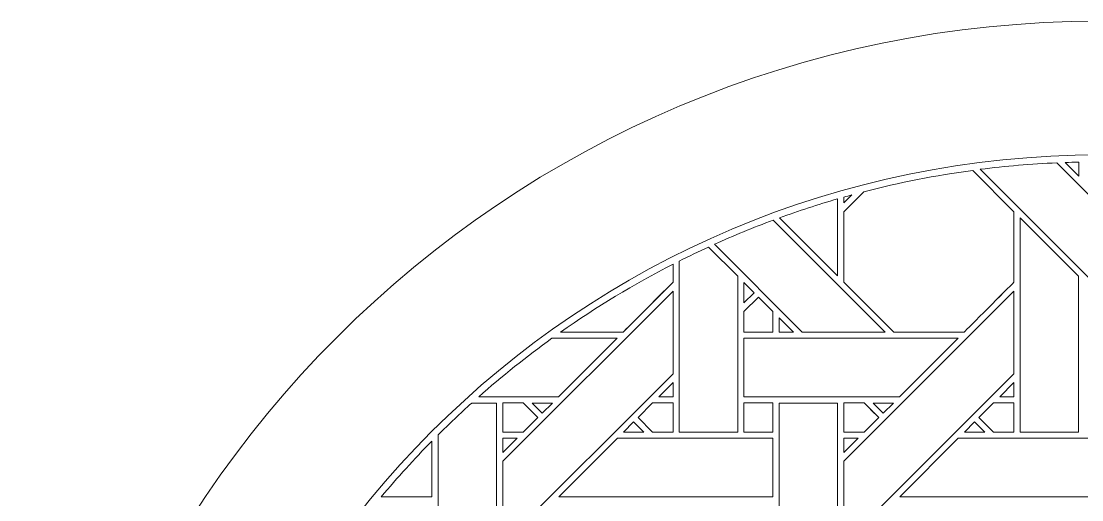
# Model space of a CAD drawing. Header units: inches. Extents: x 9.38 to 15.38, y 6.09 to 12.09.
# Drawn here: x 9.383 to 12.334, y 10.763 to 12.095 of the extents above; entities that cross this region are included whole.
import ezdxf

# ---------------------------------------------------------------- set-up
doc = ezdxf.new("R2010")
doc.units = ezdxf.units.IN
doc.header["$MEASUREMENT"] = 0
doc.layers.add('Design', color=7, linetype='Continuous', lineweight=0)

msp = doc.modelspace()

# ---------------------------------------------------------------- linework, layer by layer
at = {"layer": 'Design'}
for points, knots in [([(12.3829, 12.0948), (10.726, 12.0948), (9.3829, 10.7516), (9.3829, 9.0948), (9.3829, 7.4379), (10.726, 6.0948), (12.3829, 6.0948), (14.0397, 6.0948), (15.3829, 7.4379), (15.3829, 9.0948), (15.3829, 10.7516), (14.0397, 12.0948), (12.3829, 12.0948)], [0, 0, 0, 0, 1, 1, 1, 2, 2, 2, 3, 3, 3, 4, 4, 4, 4]), ([(12.3829, 11.7226), (10.9315, 11.7226), (9.755, 10.5461), (9.755, 9.0948), (9.755, 7.6434), (10.9315, 6.4669), (12.3829, 6.4669), (13.8342, 6.4669), (15.0107, 7.6434), (15.0107, 9.0948), (15.0107, 10.5461), (13.8342, 11.7226), (12.3829, 11.7226)], [0, 0, 0, 0, 1, 1, 1, 2, 2, 2, 3, 3, 3, 4, 4, 4, 4]), ([(12.7354, 11.2299), (12.7354, 11.2299), (12.5044, 11.2299), (12.5044, 11.2299), (12.5044, 11.2299), (12.0516, 11.6827), (12.0516, 11.6827), (12.1218, 11.6916), (12.1928, 11.6975), (12.2645, 11.7008), (12.2645, 11.7008), (12.7354, 11.2299), (12.7354, 11.2299)], [0, 0, 0, 0, 1, 1, 1, 2, 2, 2, 3, 3, 3, 4, 4, 4, 4]), ([(12.2877, 11.7016), (12.3003, 11.7021), (12.3128, 11.7025), (12.3253, 11.7028), (12.3253, 11.7028), (12.3253, 11.6637), (12.3253, 11.6637), (12.3253, 11.6637), (12.2877, 11.7016), (12.2877, 11.7016)], [0, 0, 0, 0, 1, 1, 1, 2, 2, 2, 3, 3, 3, 3]), ([(12.1453, 11.5648), (12.1453, 11.5648), (12.1453, 11.3686), (12.1453, 11.3686), (12.1275, 11.3507), (12.0156, 11.2389), (12.0066, 11.2299), (12.0066, 11.2299), (11.8109, 11.2299), (11.8109, 11.2299), (11.8109, 11.2299), (11.6717, 11.3691), (11.6717, 11.3691), (11.6717, 11.3691), (11.6717, 11.5648), (11.6717, 11.5648), (11.6717, 11.5648), (11.7273, 11.6204), (11.7273, 11.6204), (11.8261, 11.646), (11.9273, 11.6658), (12.0304, 11.6797), (12.0304, 11.6797), (12.1453, 11.5648), (12.1453, 11.5648)], [0, 0, 0, 0, 1, 1, 1, 2, 2, 2, 3, 3, 3, 4, 4, 4, 5, 5, 5, 6, 6, 6, 7, 7, 7, 8, 8, 8, 8]), ([(12.0304, 11.6797), (12.0304, 11.6797), (12.1453, 11.5648), (12.1453, 11.5648), (12.1453, 11.5648), (12.1453, 11.3686), (12.1453, 11.3686), (12.1275, 11.3506), (12.0156, 11.2389), (12.0066, 11.2299), (12.0066, 11.2299), (11.8109, 11.2299), (11.8109, 11.2299), (11.8109, 11.2299), (11.6717, 11.3691), (11.6717, 11.3691), (11.6717, 11.3691), (11.6717, 11.5648), (11.6717, 11.5648), (11.6717, 11.5648), (11.7273, 11.6204), (11.7273, 11.6204), (11.8261, 11.646), (11.9273, 11.6658), (12.0304, 11.6797)], [0, 0, 0, 0, 1, 1, 1, 2, 2, 2, 3, 3, 3, 4, 4, 4, 5, 5, 5, 6, 6, 6, 7, 7, 7, 8, 8, 8, 8]), ([(11.493, 11.5478), (11.5461, 11.567), (11.5999, 11.5845), (11.6545, 11.6004), (11.6545, 11.6004), (11.6545, 11.3863), (11.6545, 11.3863), (11.6545, 11.3863), (11.493, 11.5478), (11.493, 11.5478)], [0, 0, 0, 0, 1, 1, 1, 2, 2, 2, 3, 3, 3, 3]), ([(11.6939, 11.6114), (11.6939, 11.6114), (11.6717, 11.5892), (11.6717, 11.5892), (11.6717, 11.5892), (11.6717, 11.6054), (11.6717, 11.6054), (11.679, 11.6075), (11.6865, 11.6094), (11.6939, 11.6114)], [0, 0, 0, 0, 1, 1, 1, 2, 2, 2, 3, 3, 3, 3]), ([(11.4753, 11.5412), (11.4753, 11.5412), (11.7867, 11.2299), (11.7867, 11.2299), (11.7867, 11.2299), (11.5556, 11.2299), (11.5556, 11.2299), (11.5556, 11.2299), (11.3115, 11.4741), (11.3115, 11.4741), (11.3651, 11.4983), (11.4198, 11.5206), (11.4753, 11.5412)], [0, 0, 0, 0, 1, 1, 1, 2, 2, 2, 3, 3, 3, 4, 4, 4, 4]), ([(12.1625, 10.9519), (12.1625, 10.9519), (12.1625, 11.5477), (12.1625, 11.5477), (12.1625, 11.5477), (12.3252, 11.3855), (12.3252, 11.3855), (12.3252, 11.3855), (12.3252, 10.9519), (12.3252, 10.9519), (12.3252, 10.9519), (12.1625, 10.9519), (12.1625, 10.9519)], [0, 0, 0, 0, 1, 1, 1, 2, 2, 2, 3, 3, 3, 4, 4, 4, 4]), ([(11.2952, 11.4665), (11.2952, 11.4665), (11.3765, 11.3856), (11.3765, 11.3856), (11.3765, 11.3856), (11.3765, 10.9519), (11.3765, 10.9519), (11.3765, 10.9519), (11.2137, 10.9519), (11.2137, 10.9519), (11.2137, 10.9519), (11.2137, 11.4274), (11.2137, 11.4274), (11.2406, 11.4409), (11.2678, 11.4539), (11.2952, 11.4665)], [0, 0, 0, 0, 1, 1, 1, 2, 2, 2, 3, 3, 3, 4, 4, 4, 5, 5, 5, 5]), ([(11.1966, 11.3686), (11.1788, 11.3507), (11.0669, 11.2389), (11.0579, 11.2299), (11.0579, 11.2299), (10.8837, 11.2299), (10.8837, 11.2299), (10.9832, 11.2998), (11.0876, 11.3631), (11.1966, 11.4188), (11.1966, 11.4188), (11.1966, 11.3686), (11.1966, 11.3686)], [0, 0, 0, 0, 1, 1, 1, 2, 2, 2, 3, 3, 3, 4, 4, 4, 4]), ([(11.1966, 11.3686), (11.1787, 11.3505), (11.0668, 11.2388), (11.0579, 11.2299), (11.0579, 11.2299), (10.8837, 11.2299), (10.8837, 11.2299), (10.9832, 11.2998), (11.0876, 11.3631), (11.1966, 11.4188), (11.1966, 11.4188), (11.1966, 11.3686), (11.1966, 11.3686)], [0, 0, 0, 0, 1, 1, 1, 2, 2, 2, 3, 3, 3, 4, 4, 4, 4]), ([(11.3938, 11.3113), (11.3938, 11.3113), (11.3938, 11.3681), (11.3938, 11.3681), (11.3938, 11.3681), (11.422, 11.3395), (11.422, 11.3395), (11.422, 11.3395), (11.3938, 11.3113), (11.3938, 11.3113)], [0, 0, 0, 0, 1, 1, 1, 2, 2, 2, 3, 3, 3, 3]), ([(11.1966, 11.1141), (11.1966, 11.1141), (10.7229, 10.6404), (10.7229, 10.6404), (10.7229, 10.6404), (10.7229, 10.8705), (10.7229, 10.8705), (10.7229, 10.8705), (11.1966, 11.3441), (11.1966, 11.3441), (11.1966, 11.3441), (11.1966, 11.1141), (11.1966, 11.1141)], [0, 0, 0, 0, 1, 1, 1, 2, 2, 2, 3, 3, 3, 4, 4, 4, 4]), ([(12.1453, 11.1141), (12.1453, 11.1141), (11.6717, 10.6404), (11.6717, 10.6404), (11.6717, 10.6404), (11.6717, 10.8705), (11.6717, 10.8705), (11.6717, 10.8705), (12.1453, 11.3441), (12.1453, 11.3441), (12.1453, 11.3441), (12.1453, 11.1141), (12.1453, 11.1141)], [0, 0, 0, 0, 1, 1, 1, 2, 2, 2, 3, 3, 3, 4, 4, 4, 4]), ([(11.4745, 11.2297), (11.4745, 11.2297), (11.3938, 11.2297), (11.3938, 11.2297), (11.3938, 11.2297), (11.3938, 11.2869), (11.3938, 11.2869), (11.3938, 11.2869), (11.4341, 11.3273), (11.4341, 11.3273), (11.4341, 11.3273), (11.4745, 11.287), (11.4745, 11.287), (11.4745, 11.287), (11.4745, 11.2297), (11.4745, 11.2297)], [0, 0, 0, 0, 1, 1, 1, 2, 2, 2, 3, 3, 3, 4, 4, 4, 5, 5, 5, 5]), ([(11.4341, 11.3273), (11.4341, 11.3273), (11.4745, 11.287), (11.4745, 11.287), (11.4745, 11.287), (11.4745, 11.2297), (11.4745, 11.2297), (11.4745, 11.2297), (11.3938, 11.2297), (11.3938, 11.2297), (11.3938, 11.2297), (11.3938, 11.2869), (11.3938, 11.2869), (11.3938, 11.2869), (11.4341, 11.3273), (11.4341, 11.3273)], [0, 0, 0, 0, 1, 1, 1, 2, 2, 2, 3, 3, 3, 4, 4, 4, 5, 5, 5, 5]), ([(11.4917, 11.2299), (11.4917, 11.2299), (11.4917, 11.2697), (11.4917, 11.2697), (11.4917, 11.2697), (11.5314, 11.2299), (11.5314, 11.2299), (11.5314, 11.2299), (11.4917, 11.2299), (11.4917, 11.2299)], [0, 0, 0, 0, 1, 1, 1, 2, 2, 2, 3, 3, 3, 3]), ([(11.0408, 11.2126), (11.0408, 11.2126), (10.8781, 11.0499), (10.8781, 11.0499), (10.8781, 11.0499), (10.6559, 11.0499), (10.6559, 11.0499), (10.721, 11.1074), (10.7889, 11.1617), (10.8595, 11.2126), (10.8595, 11.2126), (11.0408, 11.2126), (11.0408, 11.2126)], [0, 0, 0, 0, 1, 1, 1, 2, 2, 2, 3, 3, 3, 4, 4, 4, 4]), ([(11.9895, 11.2126), (11.9895, 11.2126), (11.8268, 11.0499), (11.8268, 11.0499), (11.8268, 11.0499), (11.3938, 11.0499), (11.3938, 11.0499), (11.3938, 11.0499), (11.3938, 11.2126), (11.3938, 11.2126), (11.3938, 11.2126), (11.9895, 11.2126), (11.9895, 11.2126)], [0, 0, 0, 0, 1, 1, 1, 2, 2, 2, 3, 3, 3, 4, 4, 4, 4]), ([(11.1568, 11.0499), (11.1568, 11.0499), (11.1966, 11.0897), (11.1966, 11.0897), (11.1966, 11.0897), (11.1966, 11.0499), (11.1966, 11.0499), (11.1966, 11.0499), (11.1568, 11.0499), (11.1568, 11.0499)], [0, 0, 0, 0, 1, 1, 1, 2, 2, 2, 3, 3, 3, 3]), ([(12.1056, 11.0499), (12.1056, 11.0499), (12.1453, 11.0897), (12.1453, 11.0897), (12.1453, 11.0897), (12.1453, 11.0499), (12.1453, 11.0499), (12.1453, 11.0499), (12.1056, 11.0499), (12.1056, 11.0499)], [0, 0, 0, 0, 1, 1, 1, 2, 2, 2, 3, 3, 3, 3]), ([(10.6365, 11.0326), (10.6365, 11.0326), (10.7058, 11.0326), (10.7058, 11.0326), (10.7058, 11.0326), (10.7058, 10.4375), (10.7058, 10.4375), (10.7058, 10.4375), (10.5429, 10.6005), (10.5429, 10.6005), (10.5429, 10.6005), (10.5429, 10.944), (10.5429, 10.944), (10.5733, 10.9743), (10.6045, 11.0039), (10.6365, 11.0326)], [0, 0, 0, 0, 1, 1, 1, 2, 2, 2, 3, 3, 3, 4, 4, 4, 5, 5, 5, 5]), ([(10.7229, 10.9519), (10.7229, 10.9519), (10.7229, 11.0327), (10.7229, 11.0327), (10.7229, 11.0327), (10.78, 11.0327), (10.78, 11.0327), (10.7851, 11.0276), (10.8159, 10.9967), (10.8203, 10.9923), (10.8203, 10.9923), (10.7799, 10.9519), (10.7799, 10.9519), (10.7799, 10.9519), (10.7229, 10.9519), (10.7229, 10.9519)], [0, 0, 0, 0, 1, 1, 1, 2, 2, 2, 3, 3, 3, 4, 4, 4, 5, 5, 5, 5]), ([(10.8203, 10.9923), (10.8203, 10.9923), (10.7799, 10.9519), (10.7799, 10.9519), (10.7799, 10.9519), (10.7229, 10.9519), (10.7229, 10.9519), (10.7229, 10.9519), (10.7229, 11.0327), (10.7229, 11.0327), (10.7229, 11.0327), (10.78, 11.0327), (10.78, 11.0327), (10.7852, 11.0275), (10.816, 10.9966), (10.8203, 10.9923)], [0, 0, 0, 0, 1, 1, 1, 2, 2, 2, 3, 3, 3, 4, 4, 4, 5, 5, 5, 5]), ([(10.8325, 11.0045), (10.8325, 11.0045), (10.8044, 11.0326), (10.8044, 11.0326), (10.8044, 11.0326), (10.8608, 11.0326), (10.8608, 11.0326), (10.8608, 11.0326), (10.8325, 11.0045), (10.8325, 11.0045)], [0, 0, 0, 0, 1, 1, 1, 2, 2, 2, 3, 3, 3, 3]), ([(11.0991, 10.9923), (11.0991, 10.9923), (11.1396, 11.0327), (11.1396, 11.0327), (11.1396, 11.0327), (11.1966, 11.0327), (11.1966, 11.0327), (11.1966, 11.0327), (11.1966, 10.9519), (11.1966, 10.9519), (11.1966, 10.9519), (11.1395, 10.9519), (11.1395, 10.9519), (11.1395, 10.9519), (11.0991, 10.9923), (11.0991, 10.9923)], [0, 0, 0, 0, 1, 1, 1, 2, 2, 2, 3, 3, 3, 4, 4, 4, 5, 5, 5, 5]), ([(11.1966, 11.0327), (11.1966, 11.0327), (11.1966, 10.9519), (11.1966, 10.9519), (11.1966, 10.9519), (11.1395, 10.9519), (11.1395, 10.9519), (11.1395, 10.9519), (11.0991, 10.9923), (11.0991, 10.9923), (11.0991, 10.9923), (11.1396, 11.0327), (11.1396, 11.0327), (11.1396, 11.0327), (11.1966, 11.0327), (11.1966, 11.0327)], [0, 0, 0, 0, 1, 1, 1, 2, 2, 2, 3, 3, 3, 4, 4, 4, 5, 5, 5, 5]), ([(11.474, 10.9519), (11.474, 10.9519), (11.3938, 10.9519), (11.3938, 10.9519), (11.3938, 10.9519), (11.3938, 11.0327), (11.3938, 11.0327), (11.3938, 11.0327), (11.474, 11.0327), (11.474, 11.0327), (11.474, 11.0327), (11.474, 10.9519), (11.474, 10.9519)], [0, 0, 0, 0, 1, 1, 1, 2, 2, 2, 3, 3, 3, 4, 4, 4, 4]), ([(11.474, 11.0327), (11.474, 11.0327), (11.474, 10.9519), (11.474, 10.9519), (11.474, 10.9519), (11.3938, 10.9519), (11.3938, 10.9519), (11.3938, 10.9519), (11.3938, 11.0327), (11.3938, 11.0327), (11.3938, 11.0327), (11.474, 11.0327), (11.474, 11.0327)], [0, 0, 0, 0, 1, 1, 1, 2, 2, 2, 3, 3, 3, 4, 4, 4, 4]), ([(11.4916, 10.6004), (11.4916, 10.6004), (11.4916, 11.0326), (11.4916, 11.0326), (11.4916, 11.0326), (11.6545, 11.0326), (11.6545, 11.0326), (11.6545, 11.0326), (11.6545, 10.4375), (11.6545, 10.4375), (11.6545, 10.4375), (11.4916, 10.6004), (11.4916, 10.6004)], [0, 0, 0, 0, 1, 1, 1, 2, 2, 2, 3, 3, 3, 4, 4, 4, 4]), ([(11.7286, 10.9519), (11.7286, 10.9519), (11.6717, 10.9519), (11.6717, 10.9519), (11.6717, 10.9519), (11.6717, 11.0327), (11.6717, 11.0327), (11.6717, 11.0327), (11.7287, 11.0327), (11.7287, 11.0327), (11.7339, 11.0276), (11.7646, 10.9967), (11.7691, 10.9923), (11.7691, 10.9923), (11.7286, 10.9519), (11.7286, 10.9519)], [0, 0, 0, 0, 1, 1, 1, 2, 2, 2, 3, 3, 3, 4, 4, 4, 5, 5, 5, 5]), ([(11.7691, 10.9923), (11.7691, 10.9923), (11.7286, 10.9519), (11.7286, 10.9519), (11.7286, 10.9519), (11.6717, 10.9519), (11.6717, 10.9519), (11.6717, 10.9519), (11.6717, 11.0327), (11.6717, 11.0327), (11.6717, 11.0327), (11.7287, 11.0327), (11.7287, 11.0327), (11.7339, 11.0275), (11.7647, 10.9966), (11.7691, 10.9923)], [0, 0, 0, 0, 1, 1, 1, 2, 2, 2, 3, 3, 3, 4, 4, 4, 5, 5, 5, 5]), ([(11.7813, 11.0045), (11.7813, 11.0045), (11.7531, 11.0326), (11.7531, 11.0326), (11.7531, 11.0326), (11.8096, 11.0326), (11.8096, 11.0326), (11.8096, 11.0326), (11.7813, 11.0045), (11.7813, 11.0045)], [0, 0, 0, 0, 1, 1, 1, 2, 2, 2, 3, 3, 3, 3]), ([(12.0882, 10.9519), (12.0882, 10.9519), (12.0479, 10.9923), (12.0479, 10.9923), (12.0479, 10.9923), (12.0883, 11.0327), (12.0883, 11.0327), (12.0883, 11.0327), (12.1453, 11.0327), (12.1453, 11.0327), (12.1453, 11.0327), (12.1453, 10.9519), (12.1453, 10.9519), (12.1453, 10.9519), (12.0882, 10.9519), (12.0882, 10.9519)], [0, 0, 0, 0, 1, 1, 1, 2, 2, 2, 3, 3, 3, 4, 4, 4, 5, 5, 5, 5]), ([(12.1453, 11.0327), (12.1453, 11.0327), (12.1453, 10.9519), (12.1453, 10.9519), (12.1453, 10.9519), (12.0882, 10.9519), (12.0882, 10.9519), (12.0882, 10.9519), (12.0479, 10.9923), (12.0479, 10.9923), (12.0479, 10.9923), (12.0883, 11.0327), (12.0883, 11.0327), (12.0883, 11.0327), (12.1453, 11.0327), (12.1453, 11.0327)], [0, 0, 0, 0, 1, 1, 1, 2, 2, 2, 3, 3, 3, 4, 4, 4, 5, 5, 5, 5]), ([(11.1153, 10.9519), (11.1153, 10.9519), (11.0588, 10.9519), (11.0588, 10.9519), (11.0588, 10.9519), (11.087, 10.9801), (11.087, 10.9801), (11.087, 10.9801), (11.1153, 10.9519), (11.1153, 10.9519)], [0, 0, 0, 0, 1, 1, 1, 2, 2, 2, 3, 3, 3, 3]), ([(12.064, 10.9519), (12.064, 10.9519), (12.0075, 10.9519), (12.0075, 10.9519), (12.0075, 10.9519), (12.0358, 10.9801), (12.0358, 10.9801), (12.0358, 10.9801), (12.064, 10.9519), (12.064, 10.9519)], [0, 0, 0, 0, 1, 1, 1, 2, 2, 2, 3, 3, 3, 3]), ([(10.5253, 10.7719), (10.5253, 10.7719), (10.3848, 10.7719), (10.3848, 10.7719), (10.4296, 10.8252), (10.4765, 10.8767), (10.5253, 10.9263), (10.5253, 10.9263), (10.5253, 10.7719), (10.5253, 10.7719)], [0, 0, 0, 0, 1, 1, 1, 2, 2, 2, 3, 3, 3, 3]), ([(10.7229, 10.8949), (10.7229, 10.8949), (10.7229, 10.9347), (10.7229, 10.9347), (10.7229, 10.9347), (10.7628, 10.9347), (10.7628, 10.9347), (10.7628, 10.9347), (10.7229, 10.8949), (10.7229, 10.8949)], [0, 0, 0, 0, 1, 1, 1, 2, 2, 2, 3, 3, 3, 3]), ([(11.4741, 10.9347), (11.4741, 10.9347), (11.4741, 10.7719), (11.4741, 10.7719), (11.4741, 10.7719), (10.8788, 10.7719), (10.8788, 10.7719), (10.8788, 10.7719), (11.0416, 10.9347), (11.0416, 10.9347), (11.0416, 10.9347), (11.4741, 10.9347), (11.4741, 10.9347)], [0, 0, 0, 0, 1, 1, 1, 2, 2, 2, 3, 3, 3, 4, 4, 4, 4]), ([(11.6717, 10.8949), (11.6717, 10.8949), (11.6717, 10.9347), (11.6717, 10.9347), (11.6717, 10.9347), (11.7115, 10.9347), (11.7115, 10.9347), (11.7115, 10.9347), (11.6717, 10.8949), (11.6717, 10.8949)], [0, 0, 0, 0, 1, 1, 1, 2, 2, 2, 3, 3, 3, 3]), ([(12.4228, 10.9347), (12.4228, 10.9347), (12.4228, 10.7719), (12.4228, 10.7719), (12.4228, 10.7719), (11.8275, 10.7719), (11.8275, 10.7719), (11.8275, 10.7719), (11.9904, 10.9347), (11.9904, 10.9347), (11.9904, 10.9347), (12.4228, 10.9347), (12.4228, 10.9347)], [0, 0, 0, 0, 1, 1, 1, 2, 2, 2, 3, 3, 3, 4, 4, 4, 4])]:
    msp.add_open_spline(points, degree=3, knots=knots, dxfattribs=at)

doc.saveas('drawing.dxf')
